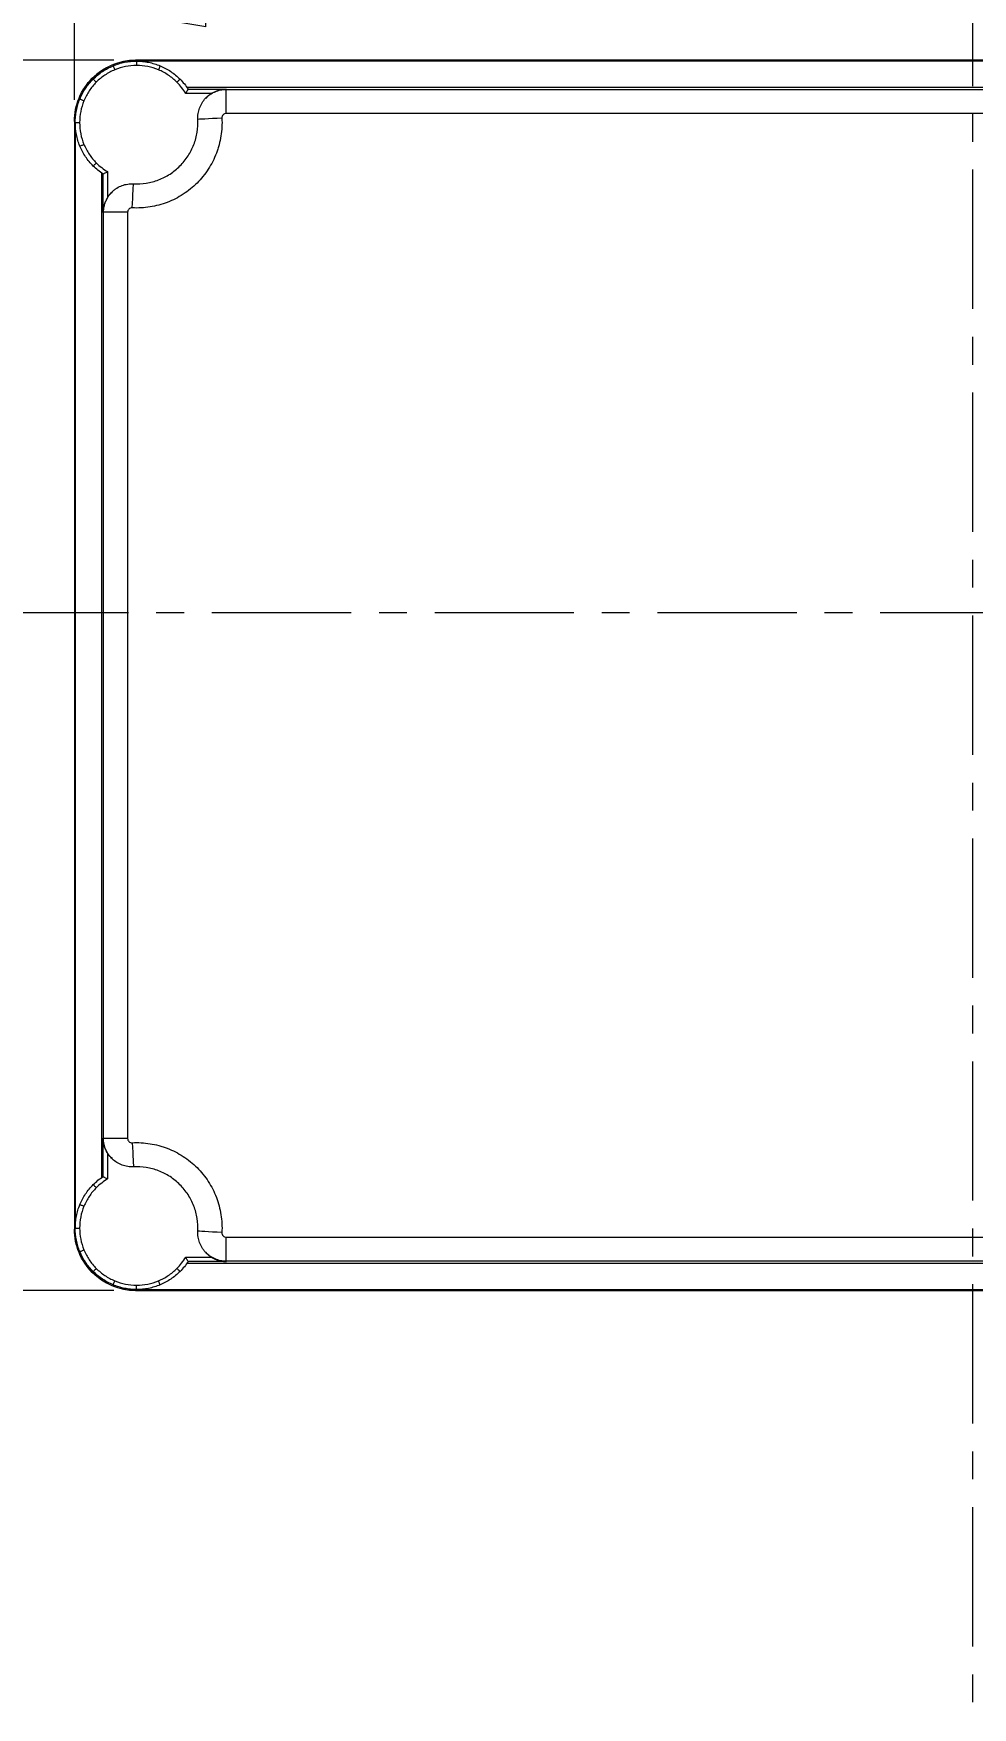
# Model space of a CAD drawing. Header units: millimetres. Extents: x 5 to 415, y 4 to 292.
# Drawn here: x 71.6 to 114.5, y 169.8 to 246.1 of the extents above; entities that cross this region are included whole.
import ezdxf

# ---------------------------------------------------------------- set-up
doc = ezdxf.new("R2010")
doc.units = ezdxf.units.MM
doc.linetypes.add('CENTER', pattern=[10.16, 6.35, -1.27, 1.27, -1.27])
doc.styles.add('SLDTEXTSTYLE0', font='TXT', dxfattribs={"width": 0.75})
doc.dimstyles.new('SLDDIMSTYLE0', dxfattribs={"dimtxt": 3.5, "dimasz": 6, "dimexe": 0, "dimexo": 0.0625, "dimgap": 0.875, "dimtad": 1, "dimlfac": 5, "dimrnd": 1e-09, "dimzin": 4, "dimdsep": 46, "dimtxsty": 'SLDTEXTSTYLE0', "dimblk1": 'CLOSED', "dimblk2": 'CLOSED', "dimsah": 1, "dimcen": 0.09, "dimadec": 0, "dimazin": 1, "dimtfac": 1, "dimtofl": 0, "dimtmove": 0, "dimatfit": 3, "dimldrblk": 'CLOSED', "dimfxl": 1, "dimfrac": 2, "dimtolj": 1, "dimtzin": 12, "dimarcsym": 0})

# ---------------------------------------------------------------- blocks, each defined once
blk = doc.blocks.new('_CLOSED')
at = {"color": 0, "linetype": 'ByBlock', "lineweight": -2}
for p, q in [((-1, 0.166667), (0, 0)), ((-1, 0.166667), (-1, -0.166667)), ((0, 0), (-1, -0.166667)), ((0, 0), (-1, 0))]:
    blk.add_line(p, q, dxfattribs=at)
blk = doc.blocks.new('*D2')
at = {"color": 7, "linetype": 'Continuous', "lineweight": 0}
for p, q in [((73.516, 243.029), (73.516, 248.361)), ((149.676, 243.029), (149.676, 248.361)), ((73.516, 247.361), (149.676, 247.361))]:
    blk.add_line(p, q, dxfattribs=at)
at = {"color": 7, "linetype": 'Continuous', "lineweight": 0, "xscale": 6, "yscale": 6, "rotation": 180.0000000000004}
blk.add_blockref('_CLOSED', (73.516, 247.361, 6.94), dxfattribs=at)
at = {"color": 7, "linetype": 'Continuous', "lineweight": 0, "xscale": 6, "yscale": 6}
blk.add_blockref('_CLOSED', (149.676, 247.361, 6.94), dxfattribs=at)
at = {"color": 7, "linetype": 'Continuous', "lineweight": 0, "insert": (99.116, 251.873), "char_height": 3.5, "attachment_point": 1, "style": 'SLDTEXTSTYLE0'}
blk.add_mtext('380.80', dxfattribs=at)
blk = doc.blocks.new('*D3')
at = {"color": 7, "linetype": 'Continuous', "lineweight": 0}
for p, q in [((75.316, 244.828), (56.466, 244.828)), ((57.466, 188.768), (57.466, 244.828)), ((75.316, 188.768), (56.466, 188.768))]:
    blk.add_line(p, q, dxfattribs=at)
at = {"color": 7, "linetype": 'Continuous', "lineweight": 0, "xscale": 6, "yscale": 6}
for p, rotation in [((57.466, 244.828, 6.94), 90.0000000000004), ((57.466, 188.768, 6.94), 270.0000000000004)]:
    blk.add_blockref('_CLOSED', p, dxfattribs=dict(at, rotation=rotation))
at = {"color": 7, "linetype": 'Continuous', "lineweight": 0, "insert": (52.955, 209.623), "char_height": 3.5, "attachment_point": 1, "rotation": 90, "style": 'SLDTEXTSTYLE0'}
blk.add_mtext('280.30', dxfattribs=at)

msp = doc.modelspace()

# ---------------------------------------------------------------- linework, layer by layer
at = {"color": 7, "linetype": 'CENTER', "lineweight": 0}
for p, q in [((114.4788, 270.3251), (114.4788, 169.7547)), ((59.4702, 219.6659), (165.1585, 219.6659))]:
    msp.add_line(p, q, dxfattribs=at)
at = {"color": 7, "linetype": 'Continuous', "lineweight": 15}
for p, q in [((146.8773, 244.8284), (76.3157, 244.8284)), ((76.3157, 244.8284), (76.3523, 244.7917)), ((146.8407, 244.7917), (76.3523, 244.7917)), ((144.5417, 243.5917), (78.6513, 243.5917)), ((78.7029, 243.5149), (80.4545, 243.5149)), ((80.4545, 243.5149), (80.4433, 243.5031)), ((80.4433, 242.4034), (80.4433, 243.5031)), ((80.4433, 243.5031), (142.7497, 243.5031)), ((79.7647, 243.3149), (78.5917, 243.3149)), ((79.5051, 243.1038), (79.4998, 243.0982)), ((73.5165, 242.0292), (73.5165, 191.5676)), ((73.5532, 241.9926), (73.5165, 242.0292)), ((73.5532, 241.9926), (73.5532, 191.6042)), ((142.7497, 242.4034), (80.4433, 242.4034)), ((74.7532, 239.6936), (74.7532, 193.9032)), ((74.83, 237.8904), (74.83, 239.6419)), ((75.03, 239.7532), (75.03, 238.5802)), ((75.2468, 238.8448), (75.2411, 238.8394)), ((74.8418, 237.9015), (74.83, 237.8904)), ((74.8418, 195.6952), (74.8418, 237.9015)), ((75.9415, 237.9015), (74.8418, 237.9015)), ((75.9415, 237.9015), (75.9415, 195.6952)), ((74.83, 195.7064), (74.8418, 195.6952)), ((74.83, 193.9548), (74.83, 195.7064)), ((75.9415, 195.6952), (74.8418, 195.6952)), ((75.03, 195.0166), (75.03, 193.8436)), ((75.241, 194.757), (75.2467, 194.7517)), ((73.5165, 191.5676), (73.5532, 191.6042)), ((80.4433, 190.0937), (80.4433, 191.1934)), ((80.4433, 191.1934), (142.7497, 191.1934)), ((78.5917, 190.2818), (79.7647, 190.2818)), ((78.6513, 190.005), (144.5417, 190.005)), ((80.4545, 190.0819), (78.7029, 190.0819)), ((79.5001, 190.4987), (79.5054, 190.493)), ((142.7497, 190.0937), (80.4433, 190.0937)), ((80.4433, 190.0937), (80.4545, 190.0819)), ((76.3523, 188.8051), (76.3157, 188.7684)), ((76.3157, 188.7684), (146.8773, 188.7684)), ((76.3523, 188.8051), (146.8407, 188.8051))]:
    msp.add_line(p, q, dxfattribs=at)
at = {"color": 7, "linetype": 'Continuous', "lineweight": 15, "flags": 128}
for points in [[(75.2814, 244.5788), (75.2828, 244.5753), (75.2872, 244.5648), (75.2943, 244.5477), (75.3038, 244.5247), (75.3154, 244.4967), (75.3286, 244.4648), (75.343, 244.4301), (75.3579, 244.3941)], [(76.3531, 244.7917), (76.3531, 244.7879), (76.3531, 244.7765), (76.3531, 244.758), (76.3531, 244.7332), (76.3531, 244.7028), (76.3531, 244.6683), (76.3531, 244.6307), (76.3531, 244.5917)], [(77.425, 244.5782), (77.4236, 244.5747), (77.4192, 244.5641), (77.4121, 244.5471), (77.4026, 244.5241), (77.391, 244.4961), (77.3778, 244.4642), (77.3634, 244.4295), (77.3485, 244.3935)], [(74.3729, 243.972), (74.3756, 243.9693), (74.3837, 243.9612), (74.3967, 243.9481), (74.4143, 243.9305), (74.4358, 243.9091), (74.4602, 243.8847), (74.4867, 243.8581), (74.5143, 243.8305)], [(78.3339, 243.9708), (78.3312, 243.9681), (78.3231, 243.96), (78.3101, 243.947), (78.2925, 243.9294), (78.271, 243.9079), (78.2466, 243.8835), (78.2201, 243.857), (78.1925, 243.8294)], [(73.766, 243.0635), (73.7696, 243.062), (73.7801, 243.0577), (73.7972, 243.0506), (73.8202, 243.0411), (73.8482, 243.0295), (73.8801, 243.0163), (73.9148, 243.0019), (73.9508, 242.987)], [(73.5532, 241.9917), (73.557, 241.9917), (73.5684, 241.9917), (73.5869, 241.9917), (73.6117, 241.9917), (73.642, 241.9918), (73.6766, 241.9918), (73.7141, 241.9918), (73.7532, 241.9918)], [(80.2434, 242.1927), (80.0259, 242.1813), (79.8169, 242.1703), (79.6248, 242.1602), (79.4573, 242.1514), (79.3209, 242.1442), (79.2211, 242.1389), (79.1617, 242.1358), (79.1453, 242.1349)], [(73.7667, 240.9198), (73.7702, 240.9213), (73.7807, 240.9257), (73.7978, 240.9327), (73.8208, 240.9423), (73.8488, 240.9539), (73.8807, 240.9671), (73.9154, 240.9815), (73.9514, 240.9964)], [(74.3741, 240.011), (74.3768, 240.0137), (74.3849, 240.0218), (74.3979, 240.0348), (74.4155, 240.0524), (74.4369, 240.0738), (74.4614, 240.0983), (74.4879, 240.1248), (74.5155, 240.1524)], [(76.1522, 238.1014), (76.1636, 238.319), (76.1746, 238.528), (76.1847, 238.7201), (76.1935, 238.8876), (76.2007, 239.024), (76.206, 239.1238), (76.2091, 239.1831), (76.2099, 239.1996)], [(76.1522, 195.4953), (76.1636, 195.2777), (76.1746, 195.0688), (76.1847, 194.8767), (76.1935, 194.7092), (76.2007, 194.5728), (76.206, 194.4729), (76.2091, 194.4136), (76.2099, 194.3972)], [(74.3741, 193.5858), (74.3768, 193.5831), (74.3849, 193.575), (74.3979, 193.5619), (74.4155, 193.5444), (74.4369, 193.5229), (74.4614, 193.4985), (74.4879, 193.472), (74.5155, 193.4444)], [(73.7667, 192.6769), (73.7702, 192.6755), (73.7807, 192.6711), (73.7978, 192.664), (73.8208, 192.6545), (73.8488, 192.6429), (73.8807, 192.6297), (73.9154, 192.6153), (73.9514, 192.6004)], [(73.5532, 191.605), (73.557, 191.605), (73.5684, 191.605), (73.5869, 191.605), (73.6117, 191.605), (73.642, 191.605), (73.6766, 191.605), (73.7141, 191.605), (73.7532, 191.605)], [(80.2434, 191.404), (80.0259, 191.4155), (79.8169, 191.4265), (79.6248, 191.4366), (79.4573, 191.4454), (79.3209, 191.4526), (79.2211, 191.4579), (79.1617, 191.461), (79.1453, 191.4618)], [(73.766, 190.5333), (73.7696, 190.5347), (73.7801, 190.5391), (73.7972, 190.5462), (73.8202, 190.5557), (73.8482, 190.5673), (73.8801, 190.5805), (73.9148, 190.5948), (73.9508, 190.6098)], [(74.3729, 189.6248), (74.3756, 189.6275), (74.3837, 189.6356), (74.3967, 189.6486), (74.4143, 189.6662), (74.4358, 189.6876), (74.4602, 189.7121), (74.4867, 189.7386), (74.5143, 189.7662)], [(78.3339, 189.626), (78.3312, 189.6287), (78.3231, 189.6368), (78.3101, 189.6498), (78.2925, 189.6674), (78.271, 189.6888), (78.2466, 189.7133), (78.2201, 189.7398), (78.1925, 189.7674)], [(75.2814, 189.0179), (75.2829, 189.0215), (75.2872, 189.032), (75.2943, 189.0491), (75.3038, 189.0721), (75.3154, 189.1001), (75.3286, 189.132), (75.343, 189.1667), (75.3579, 189.2027)], [(76.3532, 188.8051), (76.3532, 188.8089), (76.3532, 188.8203), (76.3532, 188.8388), (76.3531, 188.8636), (76.3531, 188.8939), (76.3531, 188.9285), (76.3531, 188.966), (76.3531, 189.005)], [(77.4251, 189.0186), (77.4236, 189.0221), (77.4192, 189.0326), (77.4122, 189.0497), (77.4026, 189.0727), (77.391, 189.1007), (77.3778, 189.1326), (77.3634, 189.1673), (77.3485, 189.2033)]]:
    msp.add_lwpolyline(points, dxfattribs=at)
at = {"color": 7, "linetype": 'Continuous', "lineweight": 15}
for centre, major_axis, start_param, end_param in [((76.3173, 242.0276), (-1.9811, 1.9811), 5.4980856, 7.068285), ((76.3173, 242.0276), (-1.9811, 1.9811), 5.4980856, 5.5007132), ((76.3173, 242.0276), (-1.9811, 1.9811), 0.7824721, 0.7850997), ((76.3173, 191.5692), (-1.9811, -1.9811), 5.4980856, 5.5007132), ((76.3173, 191.5692), (-1.9811, -1.9811), 5.4980856, 7.068285), ((76.3173, 191.5692), (-1.9811, -1.9811), 0.7824721, 0.7850997)]:
    msp.add_ellipse(centre, major_axis=major_axis, ratio=0.9994032, start_param=start_param, end_param=end_param, dxfattribs=at)
for points, knots in [([(73.5165, 242.0366), (73.5165, 242.0387), (73.5165, 242.0409), (73.5164, 242.4078), (73.5888, 242.7723), (73.8677, 243.4461), (74.0741, 243.7551), (74.332, 244.0129), (74.5898, 244.2707), (74.8988, 244.4772), (75.5726, 244.7561), (75.9371, 244.8285), (76.304, 244.8284), (76.3061, 244.8284), (76.3083, 244.8284)], [5.495464, 5.495464, 5.495464, 5.495464, 5.4977871, 5.4977871, 5.8904862, 5.8904862, 6.2831853, 6.2831853, 6.2831853, 6.6758844, 6.6758844, 7.0685835, 7.0685835, 7.0709066, 7.0709066, 7.0709066, 7.0709066]), ([(74.3729, 243.972), (74.438, 244.037), (74.506, 244.0986), (74.6479, 244.2151), (74.722, 244.2699), (74.9503, 244.4224), (75.1114, 244.5085), (75.2814, 244.5788)], [0, 0, 0, 0, 0.25, 0.25, 0.5, 0.5, 1, 1, 1, 1]), ([(75.2814, 244.5788), (75.3664, 244.614), (75.4528, 244.6449), (75.6286, 244.6981), (75.718, 244.7205), (75.9874, 244.7739), (76.1691, 244.7918), (76.3531, 244.7917)], [0, 0, 0, 0, 0.25, 0.25, 0.5, 0.5, 1, 1, 1, 1]), ([(76.3531, 244.5917), (76.1807, 244.5918), (76.0116, 244.5749), (75.6799, 244.509), (75.5172, 244.46), (75.3579, 244.3941)], [0, 0, 0, 0, 0.5, 0.5, 1, 1, 1, 1]), ([(76.3531, 244.7917), (76.4452, 244.7917), (76.5369, 244.7872), (76.7196, 244.7691), (76.8109, 244.7555), (77.0802, 244.7017), (77.255, 244.6487), (77.425, 244.5782)], [0, 0, 0, 0, 0.25, 0.25, 0.5, 0.5, 1, 1, 1, 1]), ([(77.3485, 244.3935), (77.1891, 244.4595), (77.0264, 244.5086), (76.6946, 244.5746), (76.5256, 244.5917), (76.3531, 244.5917)], [0, 0, 0, 0, 0.5, 0.5, 1, 1, 1, 1]), ([(77.425, 244.5782), (77.5101, 244.543), (77.5931, 244.5037), (77.755, 244.417), (77.8341, 244.3696), (78.0624, 244.2168), (78.2037, 244.101), (78.3339, 243.9708)], [0, 0, 0, 0, 0.25, 0.25, 0.5, 0.5, 1, 1, 1, 1]), ([(73.766, 243.0635), (73.8012, 243.1485), (73.8405, 243.2315), (73.927, 243.3934), (73.9744, 243.4724), (74.127, 243.7007), (74.2428, 243.8419), (74.3729, 243.972)], [0, 0, 0, 0, 0.25, 0.25, 0.5, 0.5, 1, 1, 1, 1]), ([(78.7029, 243.5149), (78.7026, 243.5142), (78.699, 243.5076), (78.6866, 243.4848), (78.6777, 243.4687), (78.6465, 243.4119), (78.619, 243.3628), (78.5917, 243.3149)], [0, 0, 0, 0, 0.25, 0.25, 0.5, 0.5, 1, 1, 1, 1]), ([(79.1453, 242.1349), (79.1406, 242.2236), (79.1449, 242.3114), (79.1647, 242.4421), (79.1736, 242.4857), (79.1957, 242.5712), (79.2088, 242.6131), (79.2543, 242.7362), (79.2927, 242.815), (79.3864, 242.9656), (79.4402, 243.0349), (79.5305, 243.1301), (79.5623, 243.1604), (79.6292, 243.2179), (79.6644, 243.2452), (79.7727, 243.3205), (79.8491, 243.363), (79.9703, 243.415), (80.012, 243.4304), (80.0963, 243.4568), (80.1388, 243.4678), (80.2674, 243.4942), (80.3546, 243.5031), (80.4433, 243.5031)], [0, 0, 0, 0, 0.125, 0.125, 0.1875, 0.1875, 0.25, 0.25, 0.375, 0.375, 0.5, 0.5, 0.5625, 0.5625, 0.625, 0.625, 0.75, 0.75, 0.8125, 0.8125, 0.875, 0.875, 1, 1, 1, 1]), ([(79.7647, 243.3149), (79.8191, 243.3487), (79.8746, 243.3776), (79.9882, 243.4274), (80.0465, 243.4482), (80.1623, 243.4809), (80.2202, 243.4931), (80.3367, 243.5098), (80.3957, 243.5143), (80.4545, 243.5149)], [0, 0, 0, 0, 0.25, 0.25, 0.5, 0.5, 0.75, 0.75, 1, 1, 1, 1]), ([(73.5532, 241.9917), (73.5531, 242.0837), (73.5576, 242.1754), (73.5756, 242.3581), (73.5891, 242.4494), (73.6427, 242.7187), (73.6957, 242.8935), (73.766, 243.0635)], [0, 0, 0, 0, 0.25, 0.25, 0.5, 0.5, 1, 1, 1, 1]), ([(73.9508, 242.987), (73.8849, 242.8277), (73.8359, 242.665), (73.77, 242.3333), (73.7531, 242.1642), (73.7532, 241.9918)], [0, 0, 0, 0, 0.5, 0.5, 1, 1, 1, 1]), ([(79.5179, 243.091), (79.5751, 243.1569), (79.6488, 243.242), (79.7434, 243.3015), (79.7647, 243.3149)], [0, 0, 0, 0, 0.7747929, 1, 1, 1, 1]), ([(73.7667, 240.9198), (73.7314, 241.0048), (73.7005, 241.0913), (73.6472, 241.267), (73.6248, 241.3565), (73.5712, 241.6259), (73.5532, 241.8077), (73.5532, 241.9917)], [0, 0, 0, 0, 0.25, 0.25, 0.5, 0.5, 1, 1, 1, 1]), ([(73.7532, 241.9918), (73.7532, 241.8193), (73.7702, 241.6502), (73.8363, 241.3184), (73.8854, 241.1557), (73.9514, 240.9964)], [0, 0, 0, 0, 0.5, 0.5, 1, 1, 1, 1]), ([(80.2434, 242.1927), (80.2579, 241.9187), (80.2432, 241.6481), (80.1796, 241.2471), (80.1515, 241.1142), (80.0985, 240.9161), (80.079, 240.8502), (80.0369, 240.7204), (80.0142, 240.6562), (79.8925, 240.3394), (79.7697, 240.0984), (79.5472, 239.7556), (79.4662, 239.6441), (79.295, 239.4327), (79.1138, 239.2314), (78.9126, 239.0502), (78.7014, 238.8792), (78.5901, 238.7983), (78.2468, 238.5754), (78.0058, 238.4525), (77.626, 238.3066), (77.4959, 238.2643), (77.2314, 238.1935), (77.0984, 238.1653), (76.6969, 238.1017), (76.4262, 238.087), (76.1522, 238.1014)], [0, 0, 0, 0, 0.125, 0.125, 0.1875, 0.1875, 0.21875, 0.21875, 0.25, 0.25, 0.375, 0.375, 0.4375, 0.4375, 0.5, 0.5625, 0.5625, 0.625, 0.625, 0.75, 0.75, 0.8125, 0.8125, 0.875, 0.875, 1, 1, 1, 1]), ([(76.2099, 239.1996), (76.4065, 239.1892), (76.6008, 239.1999), (76.8888, 239.2455), (76.9843, 239.2658), (77.174, 239.3166), (77.2674, 239.3469), (77.5398, 239.4516), (77.7127, 239.5398), (77.959, 239.6997), (78.0389, 239.7577), (78.1904, 239.8804), (78.3347, 240.0103), (78.4647, 240.1548), (78.5875, 240.3065), (78.6456, 240.3864), (78.8053, 240.6324), (78.8935, 240.8053), (78.9982, 241.078), (79.0286, 241.1717), (79.0792, 241.3611), (79.0994, 241.4565), (79.145, 241.7442), (79.1556, 241.9383), (79.1453, 242.1349)], [0, 0, 0, 0, 0.125, 0.125, 0.1875, 0.1875, 0.25, 0.25, 0.375, 0.375, 0.4375, 0.4375, 0.5, 0.5625, 0.5625, 0.625, 0.625, 0.75, 0.75, 0.8125, 0.8125, 0.875, 0.875, 1, 1, 1, 1]), ([(80.4433, 242.4034), (80.416, 242.4034), (80.3892, 242.3978), (80.3394, 242.3765), (80.3167, 242.3606), (80.2796, 242.3215), (80.2649, 242.2979), (80.2462, 242.2474), (80.242, 242.22), (80.2434, 242.1927)], [0, 0, 0, 0, 0.25, 0.25, 0.5, 0.5, 0.75, 0.75, 1, 1, 1, 1]), ([(74.3741, 240.011), (74.309, 240.0761), (74.2474, 240.1441), (74.1309, 240.2861), (74.0759, 240.3602), (73.9234, 240.5887), (73.8372, 240.7498), (73.7667, 240.9198)], [0, 0, 0, 0, 0.25, 0.25, 0.5, 0.5, 1, 1, 1, 1]), ([(74.83, 239.6419), (74.8307, 239.6423), (74.8373, 239.6459), (74.8601, 239.6583), (74.8762, 239.6671), (74.933, 239.6984), (74.9821, 239.7259), (75.03, 239.7532)], [0, 0, 0, 0, 0.25, 0.25, 0.5, 0.5, 1, 1, 1, 1]), ([(74.8418, 237.9015), (74.8418, 237.9903), (74.8507, 238.0778), (74.8773, 238.2072), (74.8885, 238.2503), (74.915, 238.3345), (74.9303, 238.3757), (74.9822, 238.4963), (75.0247, 238.5729), (75.1262, 238.7184), (75.1835, 238.7848), (75.2788, 238.8751), (75.3121, 238.9037), (75.382, 238.9576), (75.4185, 238.983), (75.5306, 239.0525), (75.6092, 239.0909), (75.7329, 239.1365), (75.7754, 239.1497), (75.8609, 239.1716), (75.9039, 239.1804), (76.0338, 239.1999), (76.1213, 239.2043), (76.2099, 239.1996)], [0, 0, 0, 0, 0.125, 0.125, 0.1875, 0.1875, 0.25, 0.25, 0.375, 0.375, 0.5, 0.5, 0.5625, 0.5625, 0.625, 0.625, 0.75, 0.75, 0.8125, 0.8125, 0.875, 0.875, 1, 1, 1, 1]), ([(75.03, 238.5802), (75.0579, 238.6245), (75.1177, 238.7194), (75.2059, 238.789), (75.253, 238.8261)], [0, 0, 0, 0, 0.4664252, 1, 1, 1, 1]), ([(75.03, 238.5802), (74.9962, 238.5258), (74.9673, 238.4703), (74.9175, 238.3567), (74.8967, 238.2984), (74.864, 238.1826), (74.8518, 238.1247), (74.8351, 238.0082), (74.8306, 237.9492), (74.83, 237.8904)], [0, 0, 0, 0, 0.25, 0.25, 0.5, 0.5, 0.75, 0.75, 1, 1, 1, 1]), ([(76.1522, 238.1014), (76.1249, 238.1029), (76.0978, 238.0987), (76.047, 238.08), (76.0235, 238.0653), (75.9844, 238.0283), (75.9685, 238.0055), (75.9471, 237.956), (75.9415, 237.9289), (75.9415, 237.9015)], [0, 0, 0, 0, 0.25, 0.25, 0.5, 0.5, 0.75, 0.75, 1, 1, 1, 1]), ([(75.03, 195.0166), (74.9962, 195.071), (74.9673, 195.1265), (74.9175, 195.2401), (74.8967, 195.2984), (74.864, 195.4142), (74.8518, 195.4721), (74.8351, 195.5886), (74.8306, 195.6476), (74.83, 195.7064)], [0, 0, 0, 0, 0.25, 0.25, 0.5, 0.5, 0.75, 0.75, 1, 1, 1, 1]), ([(76.2099, 194.3972), (76.1213, 194.3925), (76.0335, 194.3968), (75.9028, 194.4166), (75.8592, 194.4255), (75.7737, 194.4476), (75.7318, 194.4607), (75.6087, 194.5062), (75.5299, 194.5446), (75.3793, 194.6383), (75.31, 194.6921), (75.2148, 194.7824), (75.1845, 194.8142), (75.127, 194.8811), (75.0997, 194.9163), (75.0244, 195.0246), (74.9819, 195.101), (74.9299, 195.2222), (74.9144, 195.2639), (74.888, 195.3482), (74.8771, 195.3907), (74.8507, 195.5193), (74.8418, 195.6065), (74.8418, 195.6952)], [0, 0, 0, 0, 0.125, 0.125, 0.1875, 0.1875, 0.25, 0.25, 0.375, 0.375, 0.5, 0.5, 0.5625, 0.5625, 0.625, 0.625, 0.75, 0.75, 0.8125, 0.8125, 0.875, 0.875, 1, 1, 1, 1]), ([(75.9415, 195.6952), (75.9415, 195.6679), (75.947, 195.6411), (75.9684, 195.5913), (75.9843, 195.5686), (76.0234, 195.5315), (76.047, 195.5168), (76.0975, 195.4981), (76.1249, 195.4939), (76.1522, 195.4953)], [0, 0, 0, 0, 0.25, 0.25, 0.5, 0.5, 0.75, 0.75, 1, 1, 1, 1]), ([(76.1522, 195.4953), (76.4262, 195.5098), (76.6968, 195.4951), (77.0978, 195.4315), (77.2307, 195.4034), (77.4288, 195.3504), (77.4947, 195.3309), (77.6245, 195.2888), (77.6887, 195.266), (78.0055, 195.1444), (78.2464, 195.0216), (78.5893, 194.799), (78.7007, 194.7181), (78.9122, 194.5469), (79.1135, 194.3657), (79.2947, 194.1645), (79.4657, 193.9533), (79.5466, 193.842), (79.7695, 193.4987), (79.8924, 193.2577), (80.0382, 192.8779), (80.0806, 192.7478), (80.1514, 192.4833), (80.1795, 192.3503), (80.2432, 191.9488), (80.2579, 191.678), (80.2434, 191.404)], [0, 0, 0, 0, 0.125, 0.125, 0.1875, 0.1875, 0.21875, 0.21875, 0.25, 0.25, 0.375, 0.375, 0.4375, 0.4375, 0.5, 0.5625, 0.5625, 0.625, 0.625, 0.75, 0.75, 0.8125, 0.8125, 0.875, 0.875, 1, 1, 1, 1]), ([(75.2539, 194.7698), (75.188, 194.827), (75.1029, 194.9007), (75.0434, 194.9953), (75.03, 195.0166)], [0, 0, 0, 0, 0.77479152, 1, 1, 1, 1]), ([(74.83, 193.9548), (74.8307, 193.9545), (74.8373, 193.9509), (74.8601, 193.9385), (74.8762, 193.9296), (74.933, 193.8983), (74.9821, 193.8709), (75.03, 193.8436)], [0, 0, 0, 0, 0.25, 0.25, 0.5, 0.5, 1, 1, 1, 1]), ([(79.1453, 191.4618), (79.1556, 191.6584), (79.145, 191.8527), (79.0993, 192.1407), (79.0791, 192.2361), (79.0283, 192.4259), (78.998, 192.5193), (78.8933, 192.7917), (78.8051, 192.9646), (78.6452, 193.2109), (78.5872, 193.2907), (78.4645, 193.4423), (78.3346, 193.5866), (78.1901, 193.7166), (78.0384, 193.8394), (77.9584, 193.8975), (77.7125, 194.0571), (77.5396, 194.1453), (77.2669, 194.25), (77.1732, 194.2805), (76.9838, 194.3311), (76.8884, 194.3513), (76.6007, 194.3969), (76.4065, 194.4075), (76.2099, 194.3972)], [0, 0, 0, 0, 0.125, 0.125, 0.1875, 0.1875, 0.25, 0.25, 0.375, 0.375, 0.4375, 0.4375, 0.5, 0.5625, 0.5625, 0.625, 0.625, 0.75, 0.75, 0.8125, 0.8125, 0.875, 0.875, 1, 1, 1, 1]), ([(73.7667, 192.6769), (73.8019, 192.762), (73.8412, 192.845), (73.9279, 193.0069), (73.9753, 193.086), (74.128, 193.3143), (74.2439, 193.4556), (74.3741, 193.5858)], [0, 0, 0, 0, 0.25, 0.25, 0.5, 0.5, 1, 1, 1, 1]), ([(73.5532, 191.605), (73.5532, 191.6971), (73.5577, 191.7888), (73.5758, 191.9715), (73.5894, 192.0628), (73.6432, 192.3321), (73.6962, 192.5069), (73.7667, 192.6769)], [0, 0, 0, 0, 0.25, 0.25, 0.5, 0.5, 1, 1, 1, 1]), ([(73.9514, 192.6004), (73.8854, 192.441), (73.8363, 192.2783), (73.7702, 191.9465), (73.7532, 191.7775), (73.7532, 191.605)], [0, 0, 0, 0, 0.5, 0.5, 1, 1, 1, 1]), ([(76.3083, 188.7684), (76.3061, 188.7684), (76.304, 188.7684), (75.9371, 188.7683), (75.5726, 188.8407), (74.8988, 189.1196), (74.5898, 189.326), (74.332, 189.5838), (74.0741, 189.8417), (73.8677, 190.1507), (73.5888, 190.8245), (73.5164, 191.189), (73.5165, 191.5559), (73.5165, 191.558), (73.5165, 191.5602)], [5.495464, 5.495464, 5.495464, 5.495464, 5.4977871, 5.4977871, 5.8904862, 5.8904862, 6.2831853, 6.2831853, 6.2831853, 6.6758844, 6.6758844, 7.0685835, 7.0685835, 7.0709066, 7.0709066, 7.0709066, 7.0709066]), ([(73.766, 190.5333), (73.7308, 190.6183), (73.7, 190.7047), (73.6467, 190.8805), (73.6244, 190.9699), (73.571, 191.2393), (73.5531, 191.421), (73.5532, 191.605)], [0, 0, 0, 0, 0.25, 0.25, 0.5, 0.5, 1, 1, 1, 1]), ([(73.7532, 191.605), (73.7531, 191.4326), (73.77, 191.2635), (73.8359, 190.9318), (73.8849, 190.7691), (73.9508, 190.6098)], [0, 0, 0, 0, 0.5, 0.5, 1, 1, 1, 1]), ([(80.4433, 190.0937), (80.3546, 190.0936), (80.2671, 190.1026), (80.1377, 190.1292), (80.0946, 190.1404), (80.0104, 190.1669), (79.9692, 190.1822), (79.8486, 190.2341), (79.772, 190.2766), (79.6265, 190.3781), (79.5601, 190.4354), (79.4698, 190.5307), (79.4412, 190.564), (79.3873, 190.6339), (79.3619, 190.6704), (79.2924, 190.7825), (79.254, 190.8611), (79.2084, 190.9848), (79.1952, 191.0273), (79.1732, 191.1128), (79.1645, 191.1558), (79.1449, 191.2857), (79.1406, 191.3732), (79.1453, 191.4618)], [0, 0, 0, 0, 0.125, 0.125, 0.1875, 0.1875, 0.25, 0.25, 0.375, 0.375, 0.5, 0.5, 0.5625, 0.5625, 0.625, 0.625, 0.75, 0.75, 0.8125, 0.8125, 0.875, 0.875, 1, 1, 1, 1]), ([(80.2434, 191.404), (80.242, 191.3768), (80.2462, 191.3497), (80.2649, 191.2989), (80.2795, 191.2754), (80.3166, 191.2363), (80.3394, 191.2204), (80.3889, 191.199), (80.416, 191.1934), (80.4433, 191.1934)], [0, 0, 0, 0, 0.25, 0.25, 0.5, 0.5, 0.75, 0.75, 1, 1, 1, 1]), ([(74.3729, 189.6248), (74.3079, 189.6898), (74.2462, 189.7579), (74.1298, 189.8998), (74.0749, 189.9739), (73.9225, 190.2022), (73.8364, 190.3633), (73.766, 190.5333)], [0, 0, 0, 0, 0.25, 0.25, 0.5, 0.5, 1, 1, 1, 1]), ([(78.7029, 190.0819), (78.7026, 190.0826), (78.699, 190.0892), (78.6866, 190.1119), (78.6777, 190.1281), (78.6465, 190.1848), (78.619, 190.234), (78.5917, 190.2818)], [0, 0, 0, 0, 0.25, 0.25, 0.5, 0.5, 1, 1, 1, 1]), ([(79.7647, 190.2818), (79.7204, 190.3098), (79.6255, 190.3696), (79.5559, 190.4578), (79.5188, 190.5049)], [0, 0, 0, 0, 0.46642851, 1, 1, 1, 1]), ([(79.7647, 190.2818), (79.8191, 190.2481), (79.8746, 190.2192), (79.9882, 190.1694), (80.0465, 190.1486), (80.1623, 190.1159), (80.2202, 190.1037), (80.3367, 190.087), (80.3957, 190.0825), (80.4545, 190.0819)], [0, 0, 0, 0, 0.25, 0.25, 0.5, 0.5, 0.75, 0.75, 1, 1, 1, 1]), ([(75.2814, 189.0179), (75.1964, 189.0531), (75.1134, 189.0924), (74.9515, 189.1789), (74.8725, 189.2263), (74.6442, 189.3789), (74.503, 189.4947), (74.3729, 189.6248)], [0, 0, 0, 0, 0.25, 0.25, 0.5, 0.5, 1, 1, 1, 1]), ([(78.3339, 189.626), (78.2688, 189.5609), (78.2008, 189.4993), (78.0588, 189.3827), (77.9846, 189.3278), (77.7562, 189.1753), (77.5951, 189.0891), (77.4251, 189.0186)], [0, 0, 0, 0, 0.25, 0.25, 0.5, 0.5, 1, 1, 1, 1]), ([(76.3532, 188.805), (76.2612, 188.805), (76.1695, 188.8095), (75.9867, 188.8275), (75.8955, 188.841), (75.6262, 188.8946), (75.4514, 188.9475), (75.2814, 189.0179)], [0, 0, 0, 0, 0.25, 0.25, 0.5, 0.5, 1, 1, 1, 1]), ([(75.3579, 189.2027), (75.5172, 189.1368), (75.6799, 189.0878), (76.0116, 189.0219), (76.1807, 189.005), (76.3531, 189.005)], [0, 0, 0, 0, 0.5, 0.5, 1, 1, 1, 1]), ([(76.3531, 189.005), (76.5256, 189.0051), (76.6947, 189.0221), (77.0265, 189.0882), (77.1892, 189.1373), (77.3485, 189.2033)], [0, 0, 0, 0, 0.5, 0.5, 1, 1, 1, 1]), ([(77.4251, 189.0186), (77.34, 188.9833), (77.2536, 188.9524), (77.0779, 188.8991), (76.9884, 188.8767), (76.719, 188.8231), (76.5372, 188.8051), (76.3532, 188.805)], [0, 0, 0, 0, 0.25, 0.25, 0.5, 0.5, 1, 1, 1, 1])]:
    msp.add_open_spline(points, degree=3, knots=knots, dxfattribs=at)
for points in [[(75.3579, 244.3941), (75.1986, 244.3281), (74.8993, 244.1674), (74.6362, 243.9524), (74.5143, 243.8305)], [(78.1925, 243.8294), (78.0705, 243.9513), (77.8073, 244.1665), (77.5078, 244.3274), (77.3485, 244.3935)], [(74.5143, 243.8305), (74.3924, 243.7086), (74.1774, 243.4456), (74.0168, 243.1463), (73.9508, 242.987)], [(78.5917, 243.3149), (78.4807, 243.5025), (78.3466, 243.6753), (78.1925, 243.8294)], [(78.3339, 243.9708), (78.4725, 243.8322), (78.5962, 243.6794), (78.7029, 243.515)], [(78.7029, 243.515), (78.703, 243.515), (78.703, 243.5149), (78.7029, 243.5149)], [(73.9514, 240.9964), (74.0175, 240.837), (74.1784, 240.5376), (74.3935, 240.2744), (74.5155, 240.1524)], [(74.8299, 239.642), (74.6655, 239.7487), (74.5127, 239.8724), (74.3741, 240.011)], [(74.5155, 240.1524), (74.6696, 239.9983), (74.8424, 239.8642), (75.03, 239.7532)], [(74.83, 239.6419), (74.83, 239.6419), (74.8299, 239.6419), (74.8299, 239.642)], [(74.3741, 193.5858), (74.5127, 193.7244), (74.6655, 193.8481), (74.8299, 193.9548)], [(75.03, 193.8436), (74.8424, 193.7326), (74.6696, 193.5985), (74.5155, 193.4444)], [(74.8299, 193.9548), (74.8299, 193.9549), (74.83, 193.9549), (74.83, 193.9548)], [(74.5155, 193.4444), (74.3935, 193.3224), (74.1784, 193.0592), (74.0175, 192.7597), (73.9514, 192.6004)], [(73.9508, 190.6098), (74.0168, 190.4505), (74.1774, 190.1512), (74.3924, 189.8881), (74.5143, 189.7662)], [(78.1925, 189.7674), (78.3466, 189.9215), (78.4807, 190.0943), (78.5917, 190.2818)], [(78.7029, 190.0818), (78.5962, 189.9174), (78.4725, 189.7646), (78.3339, 189.626)], [(78.7029, 190.0819), (78.703, 190.0819), (78.703, 190.0818), (78.7029, 190.0818)], [(74.5143, 189.7662), (74.6362, 189.6443), (74.8993, 189.4293), (75.1986, 189.2687), (75.3579, 189.2027)], [(77.3485, 189.2033), (77.5078, 189.2694), (77.8073, 189.4303), (78.0705, 189.6454), (78.1925, 189.7674)]]:
    msp.add_open_spline(points, degree=3, dxfattribs=at)

# ---------------------------------------------------------------- dimensions: what is measured, and where the dimension line sits
at = {"color": 7, "linetype": 'Continuous', "lineweight": 0}
dim = msp.add_linear_dim(base=(149.6765, 247.3613), p1=(73.5165, 242.0292), p2=(149.6765, 242.0292), dimstyle='SLDDIMSTYLE0', dxfattribs=at)
dim.commit()
dim.dimension.update_dxf_attribs({"geometry": '*D2', "text_midpoint": (106.2273, 247.3613), "dimtype": 160})
dim = msp.add_linear_dim(base=(57.4665, 244.8284), p1=(76.3157, 188.7684), p2=(76.3157, 244.8284), angle=90, dimstyle='SLDDIMSTYLE0', dxfattribs=at)
dim.commit()
dim.dimension.update_dxf_attribs({"geometry": '*D3', "text_midpoint": (57.4665, 216.734), "dimtype": 160})

doc.saveas('drawing.dxf')
